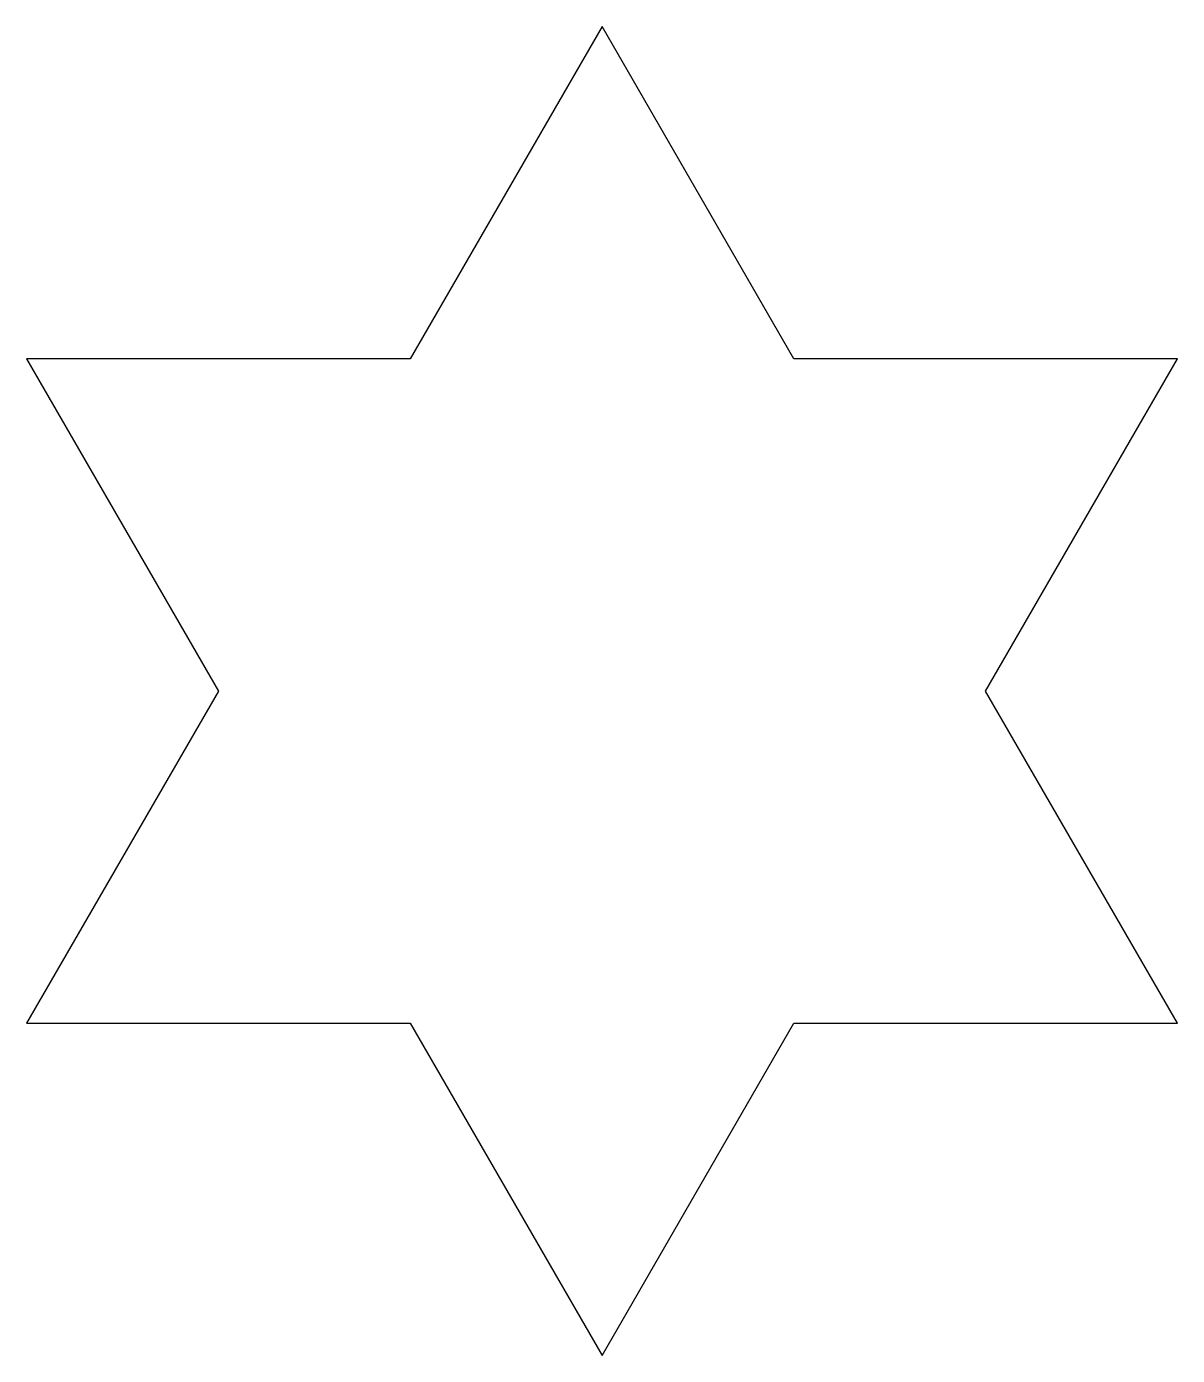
# Model space of a CAD drawing. Header units: metres. Extents: x -50 to 50, y -58 to 58.
import ezdxf

# ---------------------------------------------------------------- set-up
doc = ezdxf.new("R2010")
doc.units = ezdxf.units.M

msp = doc.modelspace()

# ---------------------------------------------------------------- linework, layer by layer
for p, q in [((0, 57.735), (-16.6667, 28.8675)), ((16.6667, 28.8675), (0, 57.735)), ((-16.6667, 28.8675), (-50, 28.8675)), ((-50, 28.8675), (-33.3333, 0)), ((50, 28.8675), (16.6667, 28.8675)), ((33.3333, 0), (50, 28.8675)), ((-33.3333, 0), (-50, -28.8675)), ((50, -28.8675), (33.3333, 0)), ((-50, -28.8675), (-16.6667, -28.8675)), ((-16.6667, -28.8675), (0, -57.735)), ((0, -57.735), (16.6667, -28.8675)), ((16.6667, -28.8675), (50, -28.8675))]:
    msp.add_line(p, q)

doc.saveas('drawing.dxf')
